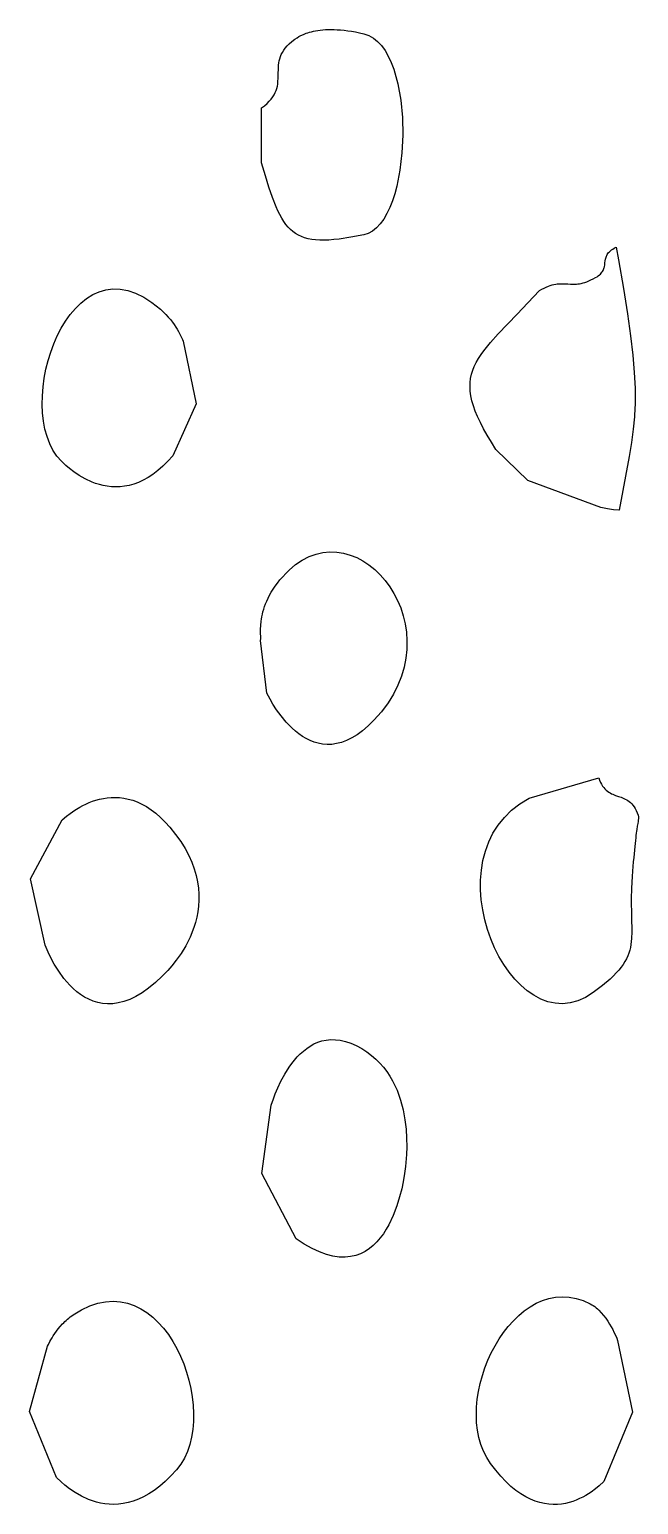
# Model space of a CAD drawing. Header units: millimetres. Extents: x 73 to 173, y -160 to -92.
# Drawn here: x 149.675 to 150.174, y -140.313 to -139.105 of the extents above; entities that cross this region are included whole.
import ezdxf

# ---------------------------------------------------------------- set-up
doc = ezdxf.new("R2010")
doc.units = ezdxf.units.MM
doc.layers.add('F.Silkscreen', color=41, linetype='CONTINUOUS', true_color=0xf2eda1)

msp = doc.modelspace()

# ---------------------------------------------------------------- linework, layer by layer
at = {"layer": 'F.Silkscreen', "linetype": 'CONTINUOUS'}
for p, q in [((149.888139, -139.117065), (149.890198, -139.115261)), ((149.890198, -139.115261), (149.892538, -139.113451)), ((149.892538, -139.113451), (149.894457, -139.112142)), ((149.894457, -139.112142), (149.895858, -139.111296)), ((149.895858, -139.111296), (149.89757, -139.110376)), ((149.89757, -139.110376), (149.899617, -139.109435)), ((149.899617, -139.109435), (149.900775, -139.108965)), ((149.900775, -139.108965), (149.90202, -139.108507)), ((149.90202, -139.108507), (149.903352, -139.108057)), ((149.903352, -139.108057), (149.904779, -139.107633)), ((149.904779, -139.107633), (149.906313, -139.107223)), ((149.906313, -139.107223), (149.907942, -139.106843)), ((149.907942, -139.106843), (149.909669, -139.106508)), ((149.909669, -139.106508), (149.911488, -139.106201)), ((149.911488, -139.106201), (149.913424, -139.105944)), ((149.913424, -139.105944), (149.91547, -139.10573)), ((149.91547, -139.10573), (149.917629, -139.105571)), ((149.917629, -139.105571), (149.919885, -139.105479)), ((149.919885, -139.105479), (149.922269, -139.105443)), ((149.922269, -139.105443), (149.924768, -139.105487)), ((149.924768, -139.105487), (149.927372, -139.105597)), ((149.927372, -139.105597), (149.9301, -139.105789)), ((149.9301, -139.105789), (149.932962, -139.106068)), ((149.932962, -139.106068), (149.935941, -139.106441)), ((149.935941, -139.106441), (149.939047, -139.106904)), ((149.939047, -139.106904), (149.94229, -139.107472)), ((149.94229, -139.107472), (149.945657, -139.108147)), ((149.945657, -139.108147), (149.949159, -139.108929)), ((149.949159, -139.108929), (149.953183, -139.110301)), ((149.953183, -139.110301), (149.956924, -139.112409)), ((149.956924, -139.112409), (149.960383, -139.115209)), ((149.960383, -139.115209), (149.963572, -139.118656)), ((149.880869, -139.127632), (149.881574, -139.125902)), ((149.881574, -139.125902), (149.882462, -139.124145)), ((149.882462, -139.124145), (149.883542, -139.122381)), ((149.883542, -139.122381), (149.884838, -139.120618)), ((149.884838, -139.120618), (149.88636, -139.118841)), ((149.88636, -139.118841), (149.888139, -139.117065)), ((149.963572, -139.118656), (149.966484, -139.122706)), ((149.966484, -139.122706), (149.969132, -139.127288)), ((149.969132, -139.127288), (149.971502, -139.132359)), ((149.879125, -139.141479), (149.879184, -139.138032)), ((149.879184, -139.138032), (149.879374, -139.134582)), ((149.879374, -139.134582), (149.879592, -139.132851)), ((149.879592, -139.132851), (149.879891, -139.131125)), ((149.879891, -139.131125), (149.88031, -139.129382)), ((149.88031, -139.129382), (149.880869, -139.127632)), ((149.971502, -139.132359), (149.973608, -139.137875)), ((149.973608, -139.137875), (149.975446, -139.143792)), ((149.87834, -139.151864), (149.878648, -139.150125)), ((149.878648, -139.150125), (149.878865, -139.148389)), ((149.878865, -139.148389), (149.879079, -139.144926)), ((149.879079, -139.144926), (149.879125, -139.141479)), ((149.975446, -139.143792), (149.97702, -139.150051)), ((149.97702, -139.150051), (149.97938, -139.163389)), ((149.871727, -139.164238), (149.873281, -139.162436)), ((149.873281, -139.162436), (149.8746, -139.160663)), ((149.8746, -139.160663), (149.875696, -139.158883)), ((149.875696, -139.158883), (149.876605, -139.157122)), ((149.876605, -139.157122), (149.877332, -139.155359)), ((149.877332, -139.155359), (149.877901, -139.153606)), ((149.877901, -139.153606), (149.87834, -139.151864)), ((149.97938, -139.163389), (149.980722, -139.177505)), ((149.865419, -139.214568), (149.865467, -139.169683)), ((149.865467, -139.169683), (149.867851, -139.167859)), ((149.867851, -139.167859), (149.869921, -139.166041)), ((149.869921, -139.166041), (149.871727, -139.164238)), ((149.980722, -139.177505), (149.981044, -139.192001)), ((149.981044, -139.192001), (149.980368, -139.206465)), ((149.980368, -139.206465), (149.978723, -139.220505)), ((149.868516, -139.22514), (149.865419, -139.214568)), ((149.978723, -139.220505), (149.976099, -139.233732)), ((149.871469, -139.234621), (149.868516, -139.22514)), ((149.874341, -139.243079), (149.871469, -139.234621)), ((149.976099, -139.233732), (149.974431, -139.239908)), ((149.877249, -139.250527), (149.874341, -139.243079)), ((149.972527, -139.245737), (149.970397, -139.25115)), ((149.974431, -139.239908), (149.972527, -139.245737)), ((149.878734, -139.253882), (149.877249, -139.250527)), ((149.880286, -139.257002), (149.878734, -139.253882)), ((149.881877, -139.259878), (149.880286, -139.257002)), ((149.883537, -139.262537), (149.881877, -139.259878)), ((149.968032, -139.256108), (149.965437, -139.260571)), ((149.970397, -139.25115), (149.968032, -139.256108)), ((149.885272, -139.264962), (149.883537, -139.262537)), ((149.887106, -139.267168), (149.885272, -139.264962)), ((149.889037, -139.269151), (149.887106, -139.267168)), ((149.891084, -139.270926), (149.889037, -139.269151)), ((149.893264, -139.272487), (149.891084, -139.270926)), ((149.952811, -139.272348), (149.949112, -139.273536)), ((149.956303, -139.270407), (149.952811, -139.272348)), ((149.959575, -139.267772), (149.956303, -139.270407)), ((149.962613, -139.264465), (149.959575, -139.267772)), ((149.965437, -139.260571), (149.962613, -139.264465)), ((149.895573, -139.273842), (149.893264, -139.272487)), ((149.898031, -139.274991), (149.895573, -139.273842)), ((149.900663, -139.275946), (149.898031, -139.274991)), ((149.903456, -139.276712), (149.900663, -139.275946)), ((149.906441, -139.277282), (149.903456, -139.276712)), ((149.909628, -139.277677), (149.906441, -139.277282)), ((149.913017, -139.277884), (149.909628, -139.277677)), ((149.916625, -139.277922), (149.913017, -139.277884)), ((149.920473, -139.277775), (149.916625, -139.277922)), ((149.924562, -139.277463), (149.920473, -139.277775)), ((149.928911, -139.276984), (149.924562, -139.277463)), ((149.938424, -139.275567), (149.928911, -139.276984)), ((149.949112, -139.273536), (149.938424, -139.275567)), ((150.152921, -139.285146), (150.154068, -139.284434)), ((150.154068, -139.284434), (150.154852, -139.284003)), ((150.154852, -139.284003), (150.155229, -139.283805)), ((150.155229, -139.283805), (150.155612, -139.283621)), ((150.155612, -139.283621), (150.155815, -139.283523)), ((150.155815, -139.283523), (150.157724, -139.294095)), ((150.146352, -139.298037), (150.146553, -139.296484)), ((150.146553, -139.296484), (150.146758, -139.294927)), ((150.146758, -139.294927), (150.147018, -139.293374)), ((150.147018, -139.293374), (150.147207, -139.292601)), ((150.147207, -139.292601), (150.14744, -139.291841)), ((150.14744, -139.291841), (150.147713, -139.291073)), ((150.147713, -139.291073), (150.148055, -139.290308)), ((150.148055, -139.290308), (150.148468, -139.289555)), ((150.148468, -139.289555), (150.148961, -139.288806)), ((150.148961, -139.288806), (150.149542, -139.288054)), ((150.149542, -139.288054), (150.150208, -139.287317)), ((150.150208, -139.287317), (150.150998, -139.286596)), ((150.150998, -139.286596), (150.15189, -139.285859)), ((150.15189, -139.285859), (150.152921, -139.285146)), ((150.157724, -139.294095), (150.161737, -139.317558)), ((150.136948, -139.309576), (150.138876, -139.308539)), ((150.138876, -139.308539), (150.140053, -139.307835)), ((150.140053, -139.307835), (150.141086, -139.30711)), ((150.141086, -139.30711), (150.142008, -139.306383)), ((150.142008, -139.306383), (150.1428, -139.305657)), ((150.1428, -139.305657), (150.14349, -139.304915)), ((150.14349, -139.304915), (150.144081, -139.304171)), ((150.144081, -139.304171), (150.144582, -139.303418)), ((150.144582, -139.303418), (150.145006, -139.302659)), ((150.145006, -139.302659), (150.145352, -139.301899)), ((150.145352, -139.301899), (150.145648, -139.301135)), ((150.145648, -139.301135), (150.145883, -139.300367)), ((150.145883, -139.300367), (150.146066, -139.299594)), ((150.146066, -139.299594), (150.146352, -139.298037)), ((149.727169, -139.322488), (149.732452, -139.320125)), ((149.732452, -139.320125), (149.737985, -139.31855)), ((149.737985, -139.31855), (149.743748, -139.317803)), ((149.743748, -139.317803), (149.749735, -139.317975)), ((149.749735, -139.317975), (149.755924, -139.319098)), ((149.755924, -139.319098), (149.76233, -139.32124)), ((150.083388, -139.329318), (150.092921, -139.319052)), ((150.092921, -139.319052), (150.094891, -139.31798)), ((150.094891, -139.31798), (150.096758, -139.317057)), ((150.096758, -139.317057), (150.098522, -139.316265)), ((150.098522, -139.316265), (150.100205, -139.315603)), ((150.100205, -139.315603), (150.101815, -139.315037)), ((150.101815, -139.315037), (150.103343, -139.314582)), ((150.103343, -139.314582), (150.10481, -139.314227)), ((150.10481, -139.314227), (150.106217, -139.313949)), ((150.106217, -139.313949), (150.107558, -139.313751)), ((150.107558, -139.313751), (150.108858, -139.313627)), ((150.108858, -139.313627), (150.111354, -139.313519)), ((150.111354, -139.313519), (150.113725, -139.313569)), ((150.113725, -139.313569), (150.11605, -139.313705)), ((150.11605, -139.313705), (150.118368, -139.313832)), ((150.118368, -139.313832), (150.120728, -139.313892)), ((150.120728, -139.313892), (150.123203, -139.313803)), ((150.123203, -139.313803), (150.124478, -139.313686)), ((150.124478, -139.313686), (150.125811, -139.313503)), ((150.125811, -139.313503), (150.127196, -139.313239)), ((150.127196, -139.313239), (150.128633, -139.312895)), ((150.128633, -139.312895), (150.130148, -139.312455)), ((150.130148, -139.312455), (150.131723, -139.311915)), ((150.131723, -139.311915), (150.133381, -139.311261)), ((150.133381, -139.311261), (150.135122, -139.310478)), ((150.135122, -139.310478), (150.136948, -139.309576)), ((150.161737, -139.317558), (150.164978, -139.338061)), ((149.71295, -139.333727), (149.717414, -139.32935)), ((149.717414, -139.32935), (149.72216, -139.325588)), ((149.72216, -139.325588), (149.727169, -139.322488)), ((149.76233, -139.32124), (149.768911, -139.324469)), ((149.768911, -139.324469), (149.775682, -139.32883)), ((149.775682, -139.32883), (149.782603, -139.334383)), ((150.074567, -139.338559), (150.083388, -139.329318)), ((149.701371, -139.349907), (149.704914, -139.344063)), ((149.704914, -139.344063), (149.708776, -139.338644)), ((149.708776, -139.338644), (149.71295, -139.333727)), ((149.782603, -139.334383), (149.78493, -139.33652)), ((149.78493, -139.33652), (149.787069, -139.338667)), ((149.787069, -139.338667), (149.789034, -139.340817)), ((149.789034, -139.340817), (149.790811, -139.34293)), ((149.790811, -139.34293), (149.792441, -139.345017)), ((150.059248, -139.354556), (150.074567, -139.338559)), ((150.164978, -139.338061), (150.167505, -139.356166)), ((149.695285, -139.362675), (149.69816, -139.356145)), ((149.69816, -139.356145), (149.701371, -139.349907)), ((149.792441, -139.345017), (149.793904, -139.347039)), ((149.793904, -139.347039), (149.795208, -139.348997)), ((149.795208, -139.348997), (149.796371, -139.350869)), ((149.796371, -139.350869), (149.7974, -139.352624)), ((149.7974, -139.352624), (149.79828, -139.354268)), ((149.79828, -139.354268), (149.799687, -139.357114)), ((150.052878, -139.361645), (150.059248, -139.354556)), ((150.167505, -139.356166), (150.169356, -139.372135)), ((149.692777, -139.369479), (149.695285, -139.362675)), ((149.799687, -139.357114), (149.800619, -139.359275)), ((149.800619, -139.359275), (149.80116, -139.36063)), ((149.80116, -139.36063), (149.81191, -139.4118)), ((150.045083, -139.371589), (150.047438, -139.368342)), ((150.047438, -139.368342), (150.052878, -139.361645)), ((149.688868, -139.383614), (149.69063, -139.376479)), ((149.69063, -139.376479), (149.692777, -139.369479)), ((150.039597, -139.381191), (150.04116, -139.377994)), ((150.04116, -139.377994), (150.042981, -139.37481)), ((150.042981, -139.37481), (150.045083, -139.371589)), ((150.169356, -139.372135), (150.170568, -139.386315)), ((149.686505, -139.398074), (149.687484, -139.39083)), ((149.687484, -139.39083), (149.688868, -139.383614)), ((150.036191, -139.394416), (150.036604, -139.391008)), ((150.036604, -139.391008), (150.037309, -139.387679)), ((150.037309, -139.387679), (150.038311, -139.384415)), ((150.038311, -139.384415), (150.039597, -139.381191)), ((150.170568, -139.386315), (150.171168, -139.399084)), ((149.685946, -139.405279), (149.686505, -139.398074)), ((150.036085, -139.397937), (150.036191, -139.394416)), ((150.036292, -139.401576), (150.036085, -139.397937)), ((150.036832, -139.405344), (150.036292, -139.401576)), ((150.171168, -139.399084), (150.171207, -139.41014)), ((149.685812, -139.412386), (149.685946, -139.405279)), ((149.686115, -139.41936), (149.685812, -139.412386)), ((149.81191, -139.4118), (149.792785, -139.454336)), ((150.037693, -139.409304), (150.036832, -139.405344)), ((150.038887, -139.413428), (150.037693, -139.409304)), ((150.040429, -139.417769), (150.038887, -139.413428)), ((150.171179, -139.411548), (150.170758, -139.421244)), ((150.171207, -139.41014), (150.171179, -139.411548)), ((149.68687, -139.426103), (149.686115, -139.41936)), ((149.688084, -139.432574), (149.68687, -139.426103)), ((150.042325, -139.422326), (150.040429, -139.417769)), ((150.044568, -139.427121), (150.042325, -139.422326)), ((150.047187, -139.432189), (150.044568, -139.427121)), ((150.170668, -139.422603), (150.169768, -139.432713)), ((150.170758, -139.421244), (150.170668, -139.422603)), ((149.68977, -139.43873), (149.688084, -139.432574)), ((149.691945, -139.444494), (149.68977, -139.43873)), ((150.050166, -139.437546), (150.047187, -139.432189)), ((150.053538, -139.443204), (150.050166, -139.437546)), ((150.169768, -139.432713), (150.168351, -139.443618)), ((149.694615, -139.44981), (149.691945, -139.444494)), ((149.697791, -139.454621), (149.694615, -139.44981)), ((150.05728, -139.449187), (150.053538, -139.443204)), ((150.083523, -139.4747), (150.05728, -139.449187)), ((150.168351, -139.443618), (150.166511, -139.454929)), ((149.701503, -139.458868), (149.697791, -139.454621)), ((149.70511, -139.462273), (149.701503, -139.458868)), ((149.708087, -139.464796), (149.70511, -139.462273)), ((149.711774, -139.467608), (149.708087, -139.464796)), ((149.784567, -139.462965), (149.780501, -139.466512)), ((149.788661, -139.458917), (149.784567, -139.462965)), ((149.792785, -139.454336), (149.788661, -139.458917)), ((150.166511, -139.454929), (150.158085, -139.498974)), ((149.716125, -139.470509), (149.711774, -139.467608)), ((149.72108, -139.473324), (149.716125, -139.470509)), ((149.726588, -139.475859), (149.72108, -139.473324)), ((149.729535, -139.476968), (149.726588, -139.475859)), ((149.732611, -139.477916), (149.729535, -139.476968)), ((149.760716, -139.477571), (149.756905, -139.478611)), ((149.76456, -139.476169), (149.760716, -139.477571)), ((149.768477, -139.474385), (149.76456, -139.476169)), ((149.772448, -139.472202), (149.768477, -139.474385)), ((149.776452, -139.469589), (149.772448, -139.472202)), ((149.780501, -139.466512), (149.776452, -139.469589)), ((150.143212, -139.496703), (150.083523, -139.4747)), ((149.735793, -139.478702), (149.732611, -139.477916)), ((149.739074, -139.479302), (149.735793, -139.478702)), ((149.742468, -139.479687), (149.739074, -139.479302)), ((149.74595, -139.479836), (149.742468, -139.479687)), ((149.749523, -139.479727), (149.74595, -139.479836)), ((149.753177, -139.479321), (149.749523, -139.479727)), ((149.756905, -139.478611), (149.753177, -139.479321)), ((150.148737, -139.497754), (150.143212, -139.496703)), ((150.153621, -139.498495), (150.148737, -139.497754)), ((150.157943, -139.498966), (150.153621, -139.498495)), ((150.158085, -139.498974), (150.157943, -139.498966)), ((149.898771, -139.53979), (149.904368, -139.536915)), ((149.904368, -139.536915), (149.910014, -139.534868)), ((149.910014, -139.534868), (149.915685, -139.533591)), ((149.915685, -139.533591), (149.921351, -139.533076)), ((149.921351, -139.533076), (149.926982, -139.533258)), ((149.926982, -139.533258), (149.93254, -139.534136)), ((149.93254, -139.534136), (149.937985, -139.53565)), ((149.937985, -139.53565), (149.9433, -139.537781)), ((149.9433, -139.537781), (149.948439, -139.540491)), ((149.885238, -139.550767), (149.887917, -139.548113)), ((149.887917, -139.548113), (149.893284, -139.543514)), ((149.893284, -139.543514), (149.898771, -139.53979)), ((149.948439, -139.540491), (149.953367, -139.543742)), ((149.953367, -139.543742), (149.958054, -139.547501)), ((149.958054, -139.547501), (149.962474, -139.551751)), ((149.874849, -139.56364), (149.876558, -139.561123)), ((149.876558, -139.561123), (149.878435, -139.558577)), ((149.878435, -139.558577), (149.880503, -139.556008)), ((149.880503, -139.556008), (149.882772, -139.553399)), ((149.882772, -139.553399), (149.885238, -139.550767)), ((149.962474, -139.551751), (149.966583, -139.556436)), ((149.966583, -139.556436), (149.970352, -139.561525)), ((149.970352, -139.561525), (149.973765, -139.566989)), ((149.868684, -139.575556), (149.869642, -139.573268)), ((149.869642, -139.573268), (149.870717, -139.570933)), ((149.870717, -139.570933), (149.87194, -139.568547)), ((149.87194, -139.568547), (149.873322, -139.566114)), ((149.873322, -139.566114), (149.874849, -139.56364)), ((149.973765, -139.566989), (149.976758, -139.572805)), ((149.976758, -139.572805), (149.979309, -139.578917)), ((149.865332, -139.587991), (149.865656, -139.586083)), ((149.865656, -139.586083), (149.866067, -139.584117)), ((149.866067, -139.584117), (149.866564, -139.582068)), ((149.866564, -139.582068), (149.867162, -139.579952)), ((149.867162, -139.579952), (149.867867, -139.577786)), ((149.867867, -139.577786), (149.868684, -139.575556)), ((149.979309, -139.578917), (149.981388, -139.585298)), ((149.981388, -139.585298), (149.982968, -139.591936)), ((149.864644, -139.596296), (149.864773, -139.59323)), ((149.864652, -139.59899), (149.864644, -139.596296)), ((149.864773, -139.59323), (149.865078, -139.589817)), ((149.865078, -139.589817), (149.865332, -139.587991)), ((149.982968, -139.591936), (149.984004, -139.598767)), ((149.864546, -139.605513), (149.864654, -139.605112)), ((149.8697, -139.64875), (149.864546, -139.605513)), ((149.864766, -139.603161), (149.864652, -139.59899)), ((149.864654, -139.605112), (149.864724, -139.604575)), ((149.864724, -139.604575), (149.864766, -139.603161)), ((149.984004, -139.598767), (149.984477, -139.605762)), ((149.984477, -139.605762), (149.984335, -139.61291)), ((149.983555, -139.620152), (149.982108, -139.627457)), ((149.984335, -139.61291), (149.983555, -139.620152)), ((149.982108, -139.627457), (149.979952, -139.634809)), ((149.977063, -139.642155), (149.973394, -139.649479)), ((149.979952, -139.634809), (149.977063, -139.642155)), ((149.872349, -139.653713), (149.8697, -139.64875)), ((149.874688, -139.657711), (149.872349, -139.653713)), ((149.877701, -139.662351), (149.874688, -139.657711)), ((149.968928, -139.656729), (149.963616, -139.663884)), ((149.973394, -139.649479), (149.968928, -139.656729)), ((149.881349, -139.667374), (149.877701, -139.662351)), ((149.885607, -139.672506), (149.881349, -139.667374)), ((149.963616, -139.663884), (149.957434, -139.670895)), ((149.890467, -139.677476), (149.885607, -139.672506)), ((149.89311, -139.679816), (149.890467, -139.677476)), ((149.895899, -139.68202), (149.89311, -139.679816)), ((149.898818, -139.684046), (149.895899, -139.68202)), ((149.943708, -139.682682), (149.939333, -139.685348)), ((149.948183, -139.67941), (149.943708, -139.682682)), ((149.952754, -139.675496), (149.948183, -139.67941)), ((149.957434, -139.670895), (149.952754, -139.675496)), ((149.901879, -139.685875), (149.898818, -139.684046)), ((149.905073, -139.687457), (149.901879, -139.685875)), ((149.908389, -139.688765), (149.905073, -139.687457)), ((149.911847, -139.689761), (149.908389, -139.688765)), ((149.915419, -139.690422), (149.911847, -139.689761)), ((149.919114, -139.69071), (149.915419, -139.690422)), ((149.922922, -139.69059), (149.919114, -139.69071)), ((149.926859, -139.690025), (149.922922, -139.69059)), ((149.93091, -139.688987), (149.926859, -139.690025)), ((149.935065, -139.687435), (149.93091, -139.688987)), ((149.939333, -139.685348), (149.935065, -139.687435)), ((150.084599, -139.734771), (150.141414, -139.717922)), ((150.141414, -139.717922), (150.142159, -139.719924)), ((150.142159, -139.719924), (150.142939, -139.721724)), ((150.142939, -139.721724), (150.143781, -139.723318)), ((150.143781, -139.723318), (150.144671, -139.724757)), ((150.144671, -139.724757), (150.145594, -139.726022)), ((150.145594, -139.726022), (150.146553, -139.727143)), ((150.146553, -139.727143), (150.14755, -139.728128)), ((150.14755, -139.728128), (150.148582, -139.728991)), ((150.148582, -139.728991), (150.149636, -139.729747)), ((150.149636, -139.729747), (150.150718, -139.730402)), ((150.150718, -139.730402), (150.151818, -139.73098)), ((150.151818, -139.73098), (150.152937, -139.731504)), ((149.712408, -139.744563), (149.716674, -139.741964)), ((149.716674, -139.741964), (149.719036, -139.740691)), ((149.719036, -139.740691), (149.721532, -139.739467)), ((149.721532, -139.739467), (149.724165, -139.738313)), ((149.724165, -139.738313), (149.726916, -139.73724)), ((149.726916, -139.73724), (149.729782, -139.736292)), ((149.729782, -139.736292), (149.73278, -139.735469)), ((149.73278, -139.735469), (149.735867, -139.7348)), ((149.735867, -139.7348), (149.739058, -139.734325)), ((149.739058, -139.734325), (149.742341, -139.734037)), ((149.742341, -139.734037), (149.745708, -139.733975)), ((149.745708, -139.733975), (149.749158, -139.734153)), ((149.749158, -139.734153), (149.752673, -139.734596)), ((149.752673, -139.734596), (149.756255, -139.735334)), ((149.756255, -139.735334), (149.7599, -139.736375)), ((149.7599, -139.736375), (149.763593, -139.737749)), ((149.763593, -139.737749), (149.767341, -139.739477)), ((149.767341, -139.739477), (149.771113, -139.741584)), ((149.771113, -139.741584), (149.774926, -139.744077)), ((150.070112, -139.744578), (150.076909, -139.739365)), ((150.076909, -139.739365), (150.084599, -139.734771)), ((150.152937, -139.731504), (150.155218, -139.732376)), ((150.155218, -139.732376), (150.157512, -139.733151)), ((150.157512, -139.733151), (150.159819, -139.733935)), ((150.159819, -139.733935), (150.162098, -139.734825)), ((150.162098, -139.734825), (150.163219, -139.735341)), ((150.163219, -139.735341), (150.164336, -139.735932)), ((150.164336, -139.735932), (150.165406, -139.736598)), ((150.165406, -139.736598), (150.166466, -139.737377)), ((150.166466, -139.737377), (150.1675, -139.738244)), ((150.1675, -139.738244), (150.168514, -139.739249)), ((150.168514, -139.739249), (150.169471, -139.74038)), ((150.169471, -139.74038), (150.170411, -139.741669)), ((150.170411, -139.741669), (150.171297, -139.743127)), ((150.171297, -139.743127), (150.172148, -139.744751)), ((149.676275, -139.800788), (149.702228, -139.752443)), ((149.702228, -139.752443), (149.705825, -139.749358)), ((149.705825, -139.749358), (149.708771, -139.747079)), ((149.708771, -139.747079), (149.712408, -139.744563)), ((149.774926, -139.744077), (149.77876, -139.746994)), ((149.77876, -139.746994), (149.782613, -139.750353)), ((149.782613, -139.750353), (149.786471, -139.754181)), ((149.786471, -139.754181), (149.790349, -139.758482)), ((150.05912, -139.756657), (150.064192, -139.750362)), ((150.064192, -139.750362), (150.070112, -139.744578)), ((150.172148, -139.744751), (150.172939, -139.746567)), ((150.172939, -139.746567), (150.173694, -139.748597)), ((150.173623, -139.753809), (150.173355, -139.755471)), ((150.173833, -139.752494), (150.173623, -139.753809)), ((150.173694, -139.748597), (150.17381, -139.74894)), ((150.17381, -139.74894), (150.173891, -139.749271)), ((150.173906, -139.751947), (150.173833, -139.752494)), ((150.173891, -139.749271), (150.173965, -139.749593)), ((150.173965, -139.751455), (150.173906, -139.751947)), ((150.173965, -139.749593), (150.173997, -139.749918)), ((150.173997, -139.751024), (150.173965, -139.751455)), ((150.173997, -139.749918), (150.174018, -139.750267)), ((150.174024, -139.750625), (150.173997, -139.751024)), ((150.174018, -139.750267), (150.174024, -139.750625)), ((149.790349, -139.758482), (149.795072, -139.764365)), ((149.795072, -139.764365), (149.799192, -139.770179)), ((150.051384, -139.770521), (150.054857, -139.763389)), ((150.054857, -139.763389), (150.05912, -139.756657)), ((150.171731, -139.767168), (150.171473, -139.769351)), ((150.171972, -139.765167), (150.171731, -139.767168)), ((150.172211, -139.763339), (150.171972, -139.765167)), ((150.172439, -139.761676), (150.172211, -139.763339)), ((150.172652, -139.760168), (150.172439, -139.761676)), ((150.173026, -139.757567), (150.172652, -139.760168)), ((150.173355, -139.755471), (150.173026, -139.757567)), ((149.799192, -139.770179), (149.802749, -139.775917)), ((149.802749, -139.775917), (149.805767, -139.781568)), ((150.046659, -139.785681), (150.048661, -139.777964)), ((150.048661, -139.777964), (150.051384, -139.770521)), ((150.170645, -139.777083), (150.170354, -139.780085)), ((150.170933, -139.774298), (150.170645, -139.777083)), ((150.171212, -139.771721), (150.170933, -139.774298)), ((150.171473, -139.769351), (150.171212, -139.771721)), ((149.805767, -139.781568), (149.808268, -139.787123)), ((149.808268, -139.787123), (149.810291, -139.792587)), ((150.045348, -139.793599), (150.046659, -139.785681)), ((150.169459, -139.790524), (150.169138, -139.794492)), ((150.169765, -139.786797), (150.169459, -139.790524)), ((150.170064, -139.783323), (150.169765, -139.786797)), ((150.170354, -139.780085), (150.170064, -139.783323)), ((149.688104, -139.854973), (149.676275, -139.800788)), ((149.810291, -139.792587), (149.811851, -139.79795)), ((149.811851, -139.79795), (149.812983, -139.8032)), ((149.812983, -139.8032), (149.813724, -139.808344)), ((150.044697, -139.80981), (150.044704, -139.801669)), ((150.044704, -139.801669), (150.045348, -139.793599)), ((150.168825, -139.798743), (150.168293, -139.808323)), ((150.169138, -139.794492), (150.168825, -139.798743)), ((149.813724, -139.808344), (149.81408, -139.813356)), ((149.81408, -139.813356), (149.814092, -139.818236)), ((150.04527, -139.817983), (150.044697, -139.80981)), ((150.168293, -139.808323), (150.168122, -139.816945)), ((149.813187, -139.827607), (149.812337, -139.832075)), ((149.81379, -139.82299), (149.813187, -139.827607)), ((149.814092, -139.818236), (149.81379, -139.82299)), ((150.046438, -139.82613), (150.04527, -139.817983)), ((150.04814, -139.834164), (150.046438, -139.82613)), ((150.168122, -139.816945), (150.168333, -139.831774)), ((149.811254, -139.83638), (149.809957, -139.840534)), ((149.812337, -139.832075), (149.811254, -139.83638)), ((150.050355, -139.842047), (150.04814, -139.834164)), ((150.168333, -139.831774), (150.168542, -139.843997)), ((149.806871, -139.848342), (149.803297, -139.855445)), ((149.809957, -139.840534), (149.806871, -139.848342)), ((150.053046, -139.849718), (150.050355, -139.842047)), ((150.056188, -139.85711), (150.053046, -139.849718)), ((150.168349, -139.849389), (150.167819, -139.854422)), ((150.168542, -139.843997), (150.168349, -139.849389)), ((149.690566, -139.860656), (149.688104, -139.854973)), ((149.6928, -139.86522), (149.690566, -139.860656)), ((149.799451, -139.861786), (149.795565, -139.867323)), ((149.803297, -139.855445), (149.799451, -139.861786)), ((150.059754, -139.864162), (150.056188, -139.85711)), ((150.165232, -139.863836), (150.16418, -139.866124)), ((150.166102, -139.861531), (150.165232, -139.863836)), ((150.166817, -139.859208), (150.166102, -139.861531)), ((150.167383, -139.856844), (150.166817, -139.859208)), ((150.167819, -139.854422), (150.167383, -139.856844)), ((149.695713, -139.870536), (149.6928, -139.86522)), ((149.699306, -139.876283), (149.695713, -139.870536)), ((149.788587, -139.875759), (149.784112, -139.880387)), ((149.791869, -139.871998), (149.788587, -139.875759)), ((149.795565, -139.867323), (149.791869, -139.871998)), ((150.063717, -139.870826), (150.059754, -139.864162)), ((150.068036, -139.877019), (150.063717, -139.870826)), ((150.157954, -139.875365), (150.155822, -139.87776)), ((150.159844, -139.873006), (150.157954, -139.875365)), ((150.161508, -139.870693), (150.159844, -139.873006)), ((150.162943, -139.868397), (150.161508, -139.870693)), ((150.16418, -139.866124), (150.162943, -139.868397)), ((149.703582, -139.882165), (149.699306, -139.876283)), ((149.708524, -139.887854), (149.703582, -139.882165)), ((149.711266, -139.890548), (149.708524, -139.887854)), ((149.778437, -139.885649), (149.772933, -139.890127)), ((149.784112, -139.880387), (149.778437, -139.885649)), ((150.072671, -139.882705), (150.068036, -139.877019)), ((150.077627, -139.887812), (150.072671, -139.882705)), ((150.082851, -139.892273), (150.077627, -139.887812)), ((150.144504, -139.888069), (150.136974, -139.893827)), ((150.150746, -139.882747), (150.144504, -139.888069)), ((150.153419, -139.880212), (150.150746, -139.882747)), ((150.155822, -139.87776), (150.153419, -139.880212)), ((149.714166, -139.893079), (149.711266, -139.890548)), ((149.717236, -139.895402), (149.714166, -139.893079)), ((149.720497, -139.897489), (149.717236, -139.895402)), ((149.723913, -139.899313), (149.720497, -139.897489)), ((149.727503, -139.900811), (149.723913, -139.899313)), ((149.757481, -139.89932), (149.752677, -139.901086)), ((149.762457, -139.896932), (149.757481, -139.89932)), ((149.767604, -139.89388), (149.762457, -139.896932)), ((149.772933, -139.890127), (149.767604, -139.89388)), ((150.088298, -139.896042), (150.082851, -139.892273)), ((150.093975, -139.89905), (150.088298, -139.896042)), ((150.099821, -139.901244), (150.093975, -139.89905)), ((150.130689, -139.897811), (150.124397, -139.900617)), ((150.136974, -139.893827), (150.130689, -139.897811)), ((149.731266, -139.901963), (149.727503, -139.900811)), ((149.735202, -139.902724), (149.731266, -139.901963)), ((149.739308, -139.903053), (149.735202, -139.902724)), ((149.743591, -139.902914), (149.739308, -139.903053)), ((149.748044, -139.902273), (149.743591, -139.902914)), ((149.752677, -139.901086), (149.748044, -139.902273)), ((150.105814, -139.902561), (150.099821, -139.901244)), ((150.11193, -139.90293), (150.105814, -139.902561)), ((150.118126, -139.9023), (150.11193, -139.90293)), ((150.124397, -139.900617), (150.118126, -139.9023)), ((149.905276, -139.937531), (149.908321, -139.935866)), ((149.908321, -139.935866), (149.911527, -139.93447)), ((149.911527, -139.93447), (149.914889, -139.933401)), ((149.914889, -139.933401), (149.918396, -139.932675)), ((149.918396, -139.932675), (149.922063, -139.932312)), ((149.922063, -139.932312), (149.925905, -139.932363)), ((149.925905, -139.932363), (149.929882, -139.932845)), ((149.929882, -139.932845), (149.934047, -139.933789)), ((149.934047, -139.933789), (149.938362, -139.935214)), ((149.938362, -139.935214), (149.942845, -139.937174)), ((149.892244, -139.949135), (149.894564, -139.946483)), ((149.894564, -139.946483), (149.897018, -139.943972)), ((149.897018, -139.943972), (149.899617, -139.941621)), ((149.899617, -139.941621), (149.90237, -139.939468)), ((149.90237, -139.939468), (149.905276, -139.937531)), ((149.942845, -139.937174), (149.947498, -139.939679)), ((149.947498, -139.939679), (149.951669, -139.942359)), ((149.951669, -139.942359), (149.955517, -139.945233)), ((149.955517, -139.945233), (149.959058, -139.948302)), ((149.959058, -139.948302), (149.96231, -139.951559)), ((149.881276, -139.966247), (149.88439, -139.960513)), ((149.88439, -139.960513), (149.888045, -139.954727)), ((149.888045, -139.954727), (149.890069, -139.951892)), ((149.890069, -139.951892), (149.892244, -139.949135)), ((149.96231, -139.951559), (149.96528, -139.954961)), ((149.96528, -139.954961), (149.967983, -139.95852)), ((149.967983, -139.95852), (149.970425, -139.962187)), ((149.876624, -139.97664), (149.878696, -139.971703)), ((149.878696, -139.971703), (149.881276, -139.966247)), ((149.970425, -139.962187), (149.972639, -139.965969)), ((149.972639, -139.965969), (149.974591, -139.96984)), ((149.974591, -139.96984), (149.976339, -139.973773)), ((149.873356, -139.985931), (149.875054, -139.980809)), ((149.875054, -139.980809), (149.876624, -139.97664)), ((149.976339, -139.973773), (149.977874, -139.977765)), ((149.977874, -139.977765), (149.979206, -139.981782)), ((149.979206, -139.981782), (149.981339, -139.989859)), ((149.865514, -140.041975), (149.873356, -139.985931)), ((149.981339, -139.989859), (149.982818, -139.997861)), ((149.982818, -139.997861), (149.98373, -140.005642)), ((149.98373, -140.005642), (149.984188, -140.013058)), ((149.984283, -140.019978), (149.984104, -140.026253)), ((149.984188, -140.013058), (149.984283, -140.019978)), ((149.984104, -140.026253), (149.983303, -140.03628)), ((149.893661, -140.095285), (149.865514, -140.041975)), ((149.982555, -140.042018), (149.981388, -140.048796)), ((149.983303, -140.03628), (149.982555, -140.042018)), ((149.980179, -140.054423), (149.978462, -140.0611)), ((149.981388, -140.048796), (149.980179, -140.054423)), ((149.976161, -140.06845), (149.973222, -140.076146)), ((149.978462, -140.0611), (149.976161, -140.06845)), ((149.973222, -140.076146), (149.969576, -140.083832)), ((149.96515, -140.091157), (149.962613, -140.09459)), ((149.967454, -140.087563), (149.96515, -140.091157)), ((149.969576, -140.083832), (149.967454, -140.087563)), ((149.900362, -140.099709), (149.893661, -140.095285)), ((149.906724, -140.103309), (149.900362, -140.099709)), ((149.91276, -140.106128), (149.906724, -140.103309)), ((149.953682, -140.103362), (149.950228, -140.105649)), ((149.956895, -140.100731), (149.953682, -140.103362)), ((149.959873, -140.09779), (149.956895, -140.100731)), ((149.962613, -140.09459), (149.959873, -140.09779)), ((149.91847, -140.108205), (149.91276, -140.106128)), ((149.923883, -140.109586), (149.91847, -140.108205)), ((149.928981, -140.110308), (149.923883, -140.109586)), ((149.933785, -140.110418), (149.928981, -140.110308)), ((149.938309, -140.109964), (149.933785, -140.110418)), ((149.942552, -140.109), (149.938309, -140.109964)), ((149.946516, -140.107539), (149.942552, -140.109)), ((149.950228, -140.105649), (149.946516, -140.107539)), ((149.711285, -140.157544), (149.718111, -140.153418)), ((149.718111, -140.153418), (149.724802, -140.150291)), ((149.724802, -140.150291), (149.731324, -140.148117)), ((149.731324, -140.148117), (149.737686, -140.146866)), ((149.737686, -140.146866), (149.743857, -140.146481)), ((149.743857, -140.146481), (149.749833, -140.146901)), ((149.749833, -140.146901), (149.755602, -140.148089)), ((149.755602, -140.148089), (149.761148, -140.149999)), ((149.761148, -140.149999), (149.766457, -140.152562)), ((149.766457, -140.152562), (149.771528, -140.155761)), ((150.080489, -140.154315), (150.085264, -140.150977)), ((150.085264, -140.150977), (150.090216, -140.148151)), ((150.090216, -140.148151), (150.09534, -140.145879)), ((150.09534, -140.145879), (150.100606, -140.144192)), ((150.100606, -140.144192), (150.106013, -140.143131)), ((150.106013, -140.143131), (150.111535, -140.142739)), ((150.111535, -140.142739), (150.117178, -140.143051)), ((150.117178, -140.143051), (150.122902, -140.144103)), ((150.122902, -140.144103), (150.128697, -140.145937)), ((150.128697, -140.145937), (150.134556, -140.148588)), ((150.134556, -140.148588), (150.135795, -140.149283)), ((150.135795, -140.149283), (150.137001, -140.150054)), ((150.137001, -140.150054), (150.138175, -140.15088)), ((150.138175, -140.15088), (150.139325, -140.151775)), ((150.139325, -140.151775), (150.140432, -140.152725)), ((150.140432, -140.152725), (150.141515, -140.153722)), ((150.141515, -140.153722), (150.143562, -140.155827)), ((149.700655, -140.167065), (149.702466, -140.165068)), ((149.702466, -140.165068), (149.703425, -140.16408)), ((149.703425, -140.16408), (149.704428, -140.163101)), ((149.704428, -140.163101), (149.705476, -140.162125)), ((149.705476, -140.162125), (149.706551, -140.16117)), ((149.706551, -140.16117), (149.707679, -140.16023)), ((149.707679, -140.16023), (149.70883, -140.159316)), ((149.70883, -140.159316), (149.71004, -140.158422)), ((149.71004, -140.158422), (149.711285, -140.157544)), ((149.771528, -140.155761), (149.776344, -140.15953)), ((149.776344, -140.15953), (149.780885, -140.163821)), ((149.780885, -140.163821), (149.785138, -140.168582)), ((150.067424, -140.167001), (150.071554, -140.162363)), ((150.071554, -140.162363), (150.075919, -140.158113)), ((150.075919, -140.158113), (150.080489, -140.154315)), ((150.143562, -140.155827), (150.145469, -140.158077)), ((150.145469, -140.158077), (150.147241, -140.1604)), ((150.147241, -140.1604), (150.148869, -140.162774)), ((150.148869, -140.162774), (150.150361, -140.165137)), ((150.150361, -140.165137), (150.151698, -140.167446)), ((149.692907, -140.178087), (149.693844, -140.176484)), ((149.693844, -140.176484), (149.694911, -140.174761)), ((149.694911, -140.174761), (149.696134, -140.172922)), ((149.696134, -140.172922), (149.697496, -140.171019)), ((149.697496, -140.171019), (149.698997, -140.169053)), ((149.698997, -140.169053), (149.700655, -140.167065)), ((149.785138, -140.168582), (149.789098, -140.173771)), ((149.789098, -140.173771), (149.792753, -140.179339)), ((150.056548, -140.182915), (150.059903, -140.177313)), ((150.059903, -140.177313), (150.063535, -140.171998)), ((150.063535, -140.171998), (150.067424, -140.167001)), ((150.151698, -140.167446), (150.152888, -140.169665)), ((150.152888, -140.169665), (150.153947, -140.171755)), ((150.153947, -140.171755), (150.154841, -140.17364)), ((150.154841, -140.17364), (150.156177, -140.17672)), ((150.156177, -140.17672), (150.156892, -140.178534)), ((149.675407, -140.236713), (149.690246, -140.183309)), ((149.690246, -140.183309), (149.690919, -140.181867)), ((149.690919, -140.181867), (149.692113, -140.179537)), ((149.692113, -140.179537), (149.692907, -140.178087)), ((149.792753, -140.179339), (149.796094, -140.185225)), ((149.796094, -140.185225), (149.799091, -140.191399)), ((150.050723, -140.194801), (150.053481, -140.188756)), ((150.053481, -140.188756), (150.056548, -140.182915)), ((150.156892, -140.178534), (150.169069, -140.23715)), ((149.799091, -140.191399), (149.80175, -140.197802)), ((149.80175, -140.197802), (149.804043, -140.204389)), ((150.046187, -140.207344), (150.048286, -140.201014)), ((150.048286, -140.201014), (150.050723, -140.194801)), ((149.804043, -140.204389), (149.805976, -140.211106)), ((149.805976, -140.211106), (149.80753, -140.217911)), ((150.043061, -140.220247), (150.04444, -140.213773)), ((150.04444, -140.213773), (150.046187, -140.207344)), ((149.80753, -140.217911), (149.808672, -140.224756)), ((149.808672, -140.224756), (149.809424, -140.231576)), ((150.042059, -140.226741), (150.043061, -140.220247)), ((149.697601, -140.290605), (149.675407, -140.236713)), ((149.809424, -140.231576), (149.809747, -140.238344)), ((149.809747, -140.238344), (149.809637, -140.245006)), ((150.041275, -140.239593), (150.041464, -140.233202)), ((150.041464, -140.233202), (150.042059, -140.226741)), ((150.169069, -140.23715), (150.145506, -140.294019)), ((149.809637, -140.245006), (149.809092, -140.251503)), ((150.041516, -140.245881), (150.041275, -140.239593)), ((150.042203, -140.252038), (150.041516, -140.245881)), ((149.808081, -140.257799), (149.806605, -140.263839)), ((149.809092, -140.251503), (149.808081, -140.257799)), ((150.043346, -140.258003), (150.042203, -140.252038)), ((150.044973, -140.263757), (150.043346, -140.258003)), ((149.804639, -140.269574), (149.802188, -140.274957)), ((149.806605, -140.263839), (149.804639, -140.269574)), ((150.047095, -140.269241), (150.044973, -140.263757)), ((150.049717, -140.274445), (150.047095, -140.269241)), ((150.052855, -140.27931), (150.049717, -140.274445)), ((149.795747, -140.284473), (149.791147, -140.289488)), ((149.799225, -140.279939), (149.795747, -140.284473)), ((149.802188, -140.274957), (149.799225, -140.279939)), ((150.057089, -140.28483), (150.052855, -140.27931)), ((150.061298, -140.289751), (150.057089, -140.28483)), ((149.701351, -140.294284), (149.697601, -140.290605)), ((149.704451, -140.296998), (149.701351, -140.294284)), ((149.708293, -140.299999), (149.704451, -140.296998)), ((149.782054, -140.297841), (149.777581, -140.301238)), ((149.786572, -140.293946), (149.782054, -140.297841)), ((149.791147, -140.289488), (149.786572, -140.293946)), ((150.065464, -140.294123), (150.061298, -140.289751)), ((150.069605, -140.297967), (150.065464, -140.294123)), ((150.073698, -140.301299), (150.069605, -140.297967)), ((150.141852, -140.297443), (150.138862, -140.299948)), ((150.145506, -140.294019), (150.141852, -140.297443)), ((149.712838, -140.303105), (149.708293, -140.299999)), ((149.718035, -140.306088), (149.712838, -140.303105)), ((149.723841, -140.308756), (149.718035, -140.306088)), ((149.726961, -140.309912), (149.723841, -140.308756)), ((149.730207, -140.31091), (149.726961, -140.309912)), ((149.760358, -140.31013), (149.756243, -140.311322)), ((149.764558, -140.308556), (149.760358, -140.31013)), ((149.768832, -140.306564), (149.764558, -140.308556)), ((149.773172, -140.304126), (149.768832, -140.306564)), ((149.777581, -140.301238), (149.773172, -140.304126)), ((150.077748, -140.304157), (150.073698, -140.301299)), ((150.081725, -140.30655), (150.077748, -140.304157)), ((150.085669, -140.308517), (150.081725, -140.30655)), ((150.089527, -140.310078), (150.085669, -140.308517)), ((150.093321, -140.311269), (150.089527, -140.310078)), ((150.120229, -140.310269), (150.117254, -140.311182)), ((150.123069, -140.30922), (150.120229, -140.310269)), ((150.125784, -140.308047), (150.123069, -140.30922)), ((150.128346, -140.306787), (150.125784, -140.308047)), ((150.130776, -140.305449), (150.128346, -140.306787)), ((150.133048, -140.304069), (150.130776, -140.305449)), ((150.135144, -140.302675), (150.133048, -140.304069)), ((150.138862, -140.299948), (150.135144, -140.302675)), ((149.733586, -140.311723), (149.730207, -140.31091)), ((149.737086, -140.312324), (149.733586, -140.311723)), ((149.740709, -140.312692), (149.737086, -140.312324)), ((149.744438, -140.312808), (149.740709, -140.312692)), ((149.748277, -140.312627), (149.744438, -140.312808)), ((149.752213, -140.312136), (149.748277, -140.312627)), ((149.756243, -140.311322), (149.752213, -140.312136)), ((150.097022, -140.31211), (150.093321, -140.311269)), ((150.100648, -140.31262), (150.097022, -140.31211)), ((150.104172, -140.312833), (150.100648, -140.31262)), ((150.107613, -140.312756), (150.104172, -140.312833)), ((150.11093, -140.312453), (150.107613, -140.312756)), ((150.11414, -140.311917), (150.11093, -140.312453)), ((150.117254, -140.311182), (150.11414, -140.311917))]:
    msp.add_line(p, q, dxfattribs=at)

doc.saveas('drawing.dxf')
